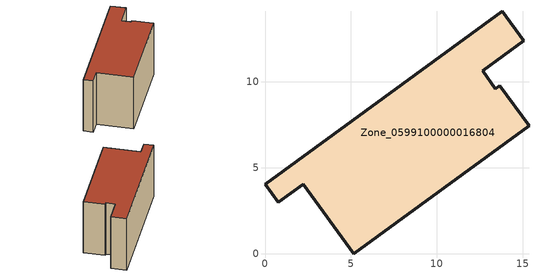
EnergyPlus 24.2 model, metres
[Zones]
Zone_0599100000016804
 floor ground (C_G): 2.22,4.04 0.77,2.98 0,4.04 13.81,14.08 15.06,12.36 12.65,10.62 13.4,9.59 13.64,9.77 15.35,7.42 5.16,0 z0.21
 wall outside (C_F): 13.81,14.08 0,4.04 0.77,2.98 2.22,4.04 5.16,0 15.35,7.42 13.64,9.77 13.4,9.59 12.65,10.62 15.06,12.36 13.81,14.08 z0.21:8.33
 roof outside (C_R): 12.65,10.62 15.06,12.36 13.81,14.08 0,4.04 0.77,2.98 2.22,4.04 5.16,0 15.35,7.42 13.64,9.77 13.4,9.59 z8.33
[BUILDING]
Pand.0599100000016804: North Axis=0; Terrain=City; Loads Convergence Tolerance Value=0.04; Temperature Convergence Tolerance Value=0.4; Solar Distribution=FullExterior; Maximum Number of Warmup Days=25; Minimum Number of Warmup Days=1
[Site:Location]
Rotterdam.The.Hague.AP_ZH_NLD Design_Conditions: Latitude=51.96; Longitude=4.45; Time Zone=1; Elevation=-4.5
[SITE:GROUNDTEMPERATURE:BUILDINGSURFACE]
18, 18, 18, 18, 18, 18, 18, 18, 18, 18, 18, 18
[MATERIAL] Thermal Absorptance=0.9; Solar Absorptance=0.7; Visible Absorptance=0.7
Name | Roughness | Thickness | Conductivity | Density | Specific Heat
G.TI.1992-2005 | MediumSmooth | 0.15 | 0.06 | 540 | 1210
F.TI.1992-2005 | Rough | 0.3 | 0.12 | 1920 | 840
R.TI.1992-2005 | MediumRough | 0.2 | 0.08 | 1500 | 1000
[CONSTRUCTION]
C_G: G.TI.1992-2005
C_F: F.TI.1992-2005
C_R: R.TI.1992-2005
[ZONE]
Zone_0599100000016804: Type=1; Multiplier=1; Ceiling Height=Autocalculate; Volume=Autocalculate; Floor Area=autocalculate; Part of Total Floor Area=Yes
[ZONEINFILTRATION:DESIGNFLOWRATE]
Infil_Zone_0599100000016804: Zone or ZoneList or Space or SpaceList=Zone_0599100000016804; Schedule=AlwaysOn; Design Flow Rate Calculation Method=Flow/Area; Flow Rate per Floor Area=0.0015; Constant Term Coefficient=1; Temperature Term Coefficient=0; Velocity Term Coefficient=0; Velocity Squared Term Coefficient=0
[HVACTEMPLATE:ZONE:IDEALLOADSAIRSYSTEM]
Zone_0599100000016804: Maximum Heating Supply Air Temperature=50; Minimum Cooling Supply Air Temperature=13; Maximum Heating Supply Air Humidity Ratio=0.0156; Minimum Cooling Supply Air Humidity Ratio=0.0077; Heating Limit=NoLimit; Cooling Limit=NoLimit; Dehumidification Control Type=ConstantSensibleHeatRatio; Cooling Sensible Heat Ratio=0.7; Dehumidification Setpoint=60; Humidification Control Type=None; Humidification Setpoint=30; Outdoor Air Method=None; Outdoor Air Flow Rate per Person=0.00944; Outdoor Air Flow Rate per Zone Floor Area=0; Outdoor Air Flow Rate per Zone=0; Demand Controlled Ventilation Type=None; Outdoor Air Economizer Type=NoEconomizer; Heat Recovery Type=None; Sensible Heat Recovery Effectiveness=0.7; Latent Heat Recovery Effectiveness=0.65
[ZONECONTROL:THERMOSTAT]
ThermostatControl_Zone_0599100000016804: Zone or ZoneList=Zone_0599100000016804; Control Type Schedule=DualSetpointControlType; Control 1=Thermostat_Zone_0599100000016804; Temperature Difference Between Cutout And Setpoint=0
[THERMOSTATSETPOINT:DUALSETPOINT]
Thermostat_Zone_0599100000016804: Heating Setpoint Temperature Schedule=HeatingSetpoint_Zone_0599100000016804; Cooling Setpoint Temperature Schedule=CoolingSetpoint_Zone_0599100000016804
[SCHEDULE:COMPACT]
HeatingSetpoint_Zone_0599100000016804: Through: 12/31, For: AllDays, Until: 24:00, 21
CoolingSetpoint_Zone_0599100000016804: Through: 12/31, For: AllDays, Until: 24:00, 24
DualSetpointControlType: Through: 12/31, For: AllDays, Until: 24:00, 4
AlwaysOn: Through: 12/31, For: AllDays, Until: 24:00, 1
